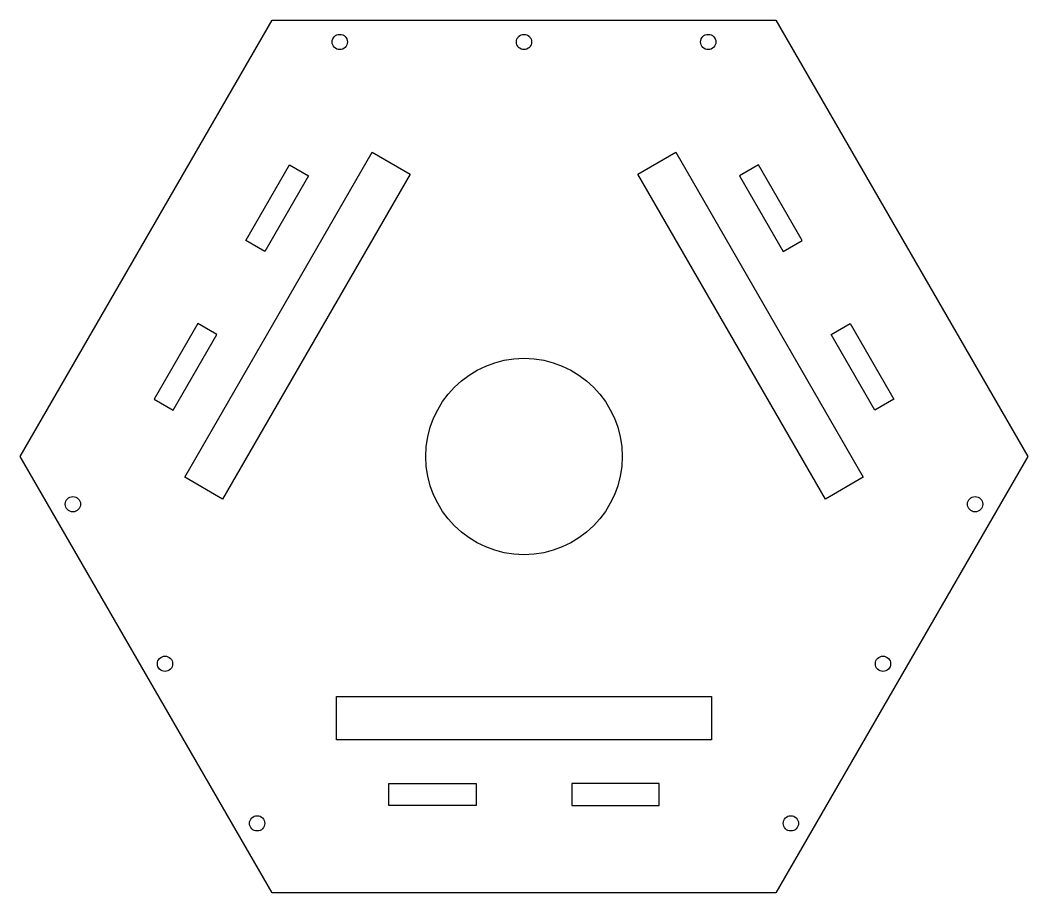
# Model space of a CAD drawing. Header units: millimetres. Extents: x -15 to 215, y -100 to 100.
import ezdxf

# ---------------------------------------------------------------- set-up
doc = ezdxf.new("R2010")
doc.units = ezdxf.units.MM
doc.layers.get('0').update_dxf_attribs({"linetype": 'CONTINUOUS'})

msp = doc.modelspace()

# ---------------------------------------------------------------- linework, layer by layer
for points in [[(-15.47, 0), (42.26, 100), (157.74, 100), (215.47, 0), (157.74, -100), (42.26, -100)], [(22.24, -4.76), (65.24, 69.72), (73.9, 64.72), (30.9, -9.76)], [(134.76, 69.72), (177.76, -4.76), (169.1, -9.76), (126.1, 64.72)], [(46.25, 66.83), (50.58, 64.33), (40.58, 47.01), (36.25, 49.51)], [(153.75, 66.83), (149.42, 64.33), (159.42, 47.01), (163.75, 49.51)], [(15.25, 13.14), (19.58, 10.64), (29.58, 27.96), (25.25, 30.46)], [(184.75, 13.14), (180.42, 10.64), (170.42, 27.96), (174.75, 30.46)], [(143, -64.97), (57, -64.97), (57, -54.97), (143, -54.97)], [(89, -79.97), (69, -79.97), (69, -74.97), (89, -74.97)], [(131, -74.97), (111, -74.97), (111, -79.97), (131, -79.97)]]:
    msp.add_lwpolyline(points, close=True)
for centre, radius in [((57.78, 95), 1.75), ((100, 95), 1.75), ((142.22, 95), 1.75), ((100, 0), 22.5), ((-3.38, -10.93), 1.75), ((203.38, -10.93), 1.75), ((17.73, -47.5), 1.75), ((182.27, -47.5), 1.75), ((38.84, -84.07), 1.75), ((161.16, -84.07), 1.75)]:
    msp.add_circle(centre, radius)

doc.saveas('drawing.dxf')
